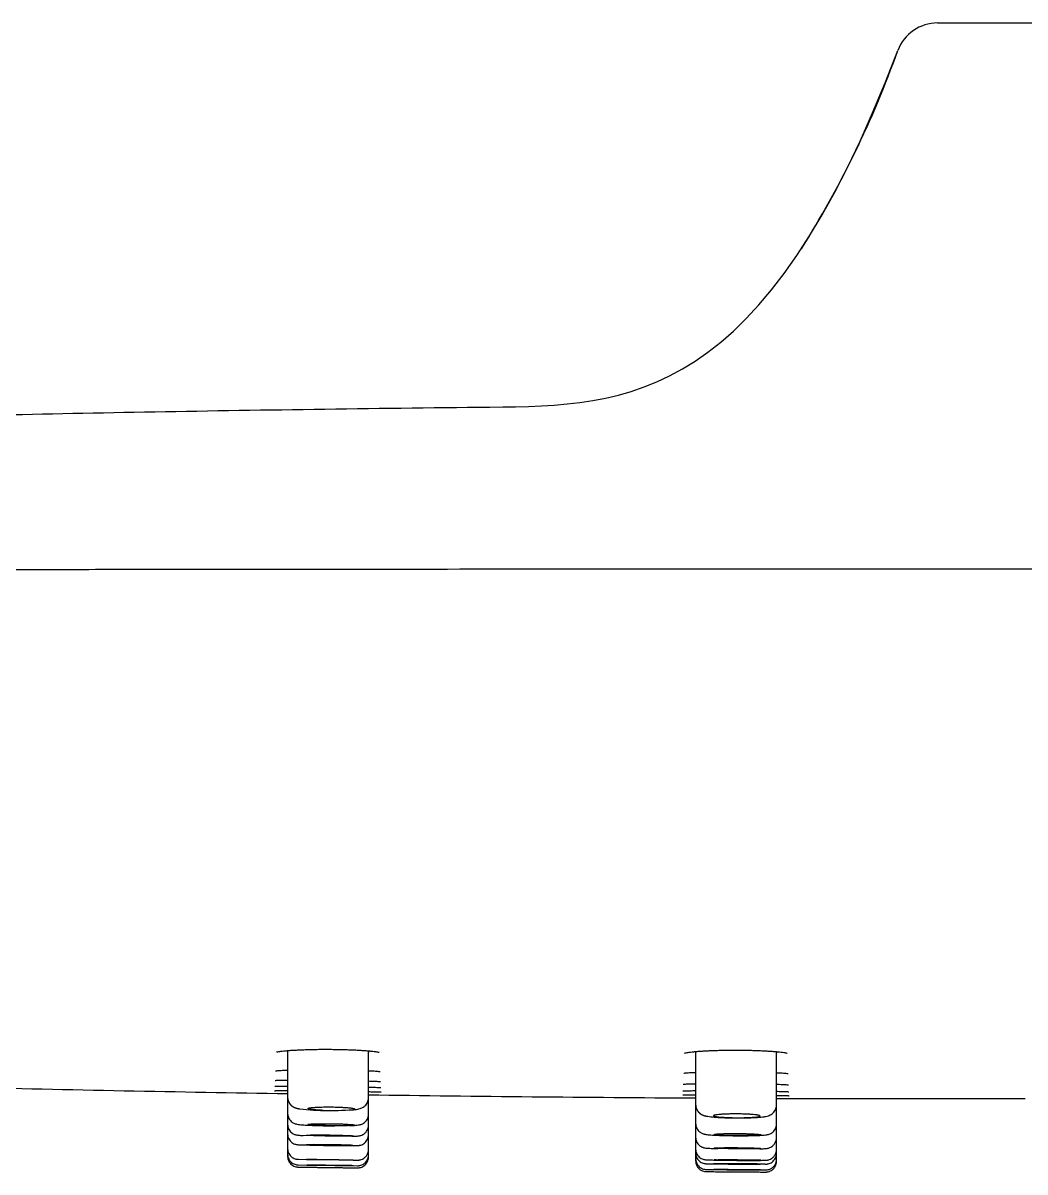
# Model space of a CAD drawing. Header units: millimetres. Extents: x 169 to 4368, y -1049 to 1924.
# Drawn here: x 516.01 to 520.72, y 1204.55 to 1209.95 of the extents above; entities that cross this region are included whole.
import ezdxf

# ---------------------------------------------------------------- set-up
doc = ezdxf.new("R2010")
doc.units = ezdxf.units.MM

msp = doc.modelspace()

# ---------------------------------------------------------------- linework, layer by layer
for p, q in [((520.309, 1209.9538), (522.2389, 1209.9538)), ((517.2558, 1205.1178), (517.2558, 1204.9045)), ((517.6355, 1204.9017), (517.6355, 1205.1167)), ((519.1726, 1205.113), (519.1726, 1204.8693)), ((519.5524, 1204.8677), (519.5524, 1205.1126)), ((517.2558, 1204.9045), (517.2558, 1204.8283)), ((517.6355, 1204.8248), (517.6355, 1204.9017)), ((519.1726, 1204.8693), (519.1726, 1204.781)), ((519.5524, 1204.779), (519.5524, 1204.8677)), ((517.2558, 1204.8283), (517.2558, 1204.777)), ((517.6355, 1204.7732), (517.6355, 1204.8248)), ((517.2558, 1204.777), (517.2558, 1204.7317)), ((517.6355, 1204.7279), (517.6355, 1204.7732)), ((519.1726, 1204.781), (519.1726, 1204.7163)), ((519.5524, 1204.7142), (519.5524, 1204.779)), ((517.2558, 1204.7317), (517.2558, 1204.663)), ((517.3281, 1204.7247), (517.3453, 1204.7261)), ((517.5582, 1204.7215), (517.5463, 1204.7218)), ((517.6355, 1204.6592), (517.6355, 1204.7279)), ((519.1726, 1204.7163), (519.1726, 1204.7163)), ((519.1726, 1204.7161), (519.1726, 1204.661)), ((519.5524, 1204.6589), (519.5524, 1204.7142)), ((517.2558, 1204.663), (517.2558, 1204.6364)), ((517.2558, 1204.6364), (517.2558, 1204.6265)), ((517.3156, 1204.6808), (517.3438, 1204.681)), ((517.5625, 1204.678), (517.5748, 1204.6772)), ((517.6355, 1204.6327), (517.6355, 1204.6592)), ((517.6355, 1204.6228), (517.6355, 1204.6327)), ((519.1726, 1204.661), (519.1726, 1204.6422)), ((519.1726, 1204.6422), (519.1726, 1204.6151)), ((519.2496, 1204.664), (519.2765, 1204.664)), ((519.4635, 1204.662), (519.4284, 1204.662)), ((519.4736, 1204.6623), (519.4635, 1204.662)), ((519.5524, 1204.6403), (519.5524, 1204.6589)), ((519.5524, 1204.613), (519.5524, 1204.6403)), ((517.3052, 1204.5864), (517.3467, 1204.5859)), ((517.3066, 1204.6128), (517.3447, 1204.6124)), ((517.5634, 1204.6094), (517.5836, 1204.6091)), ((517.5654, 1204.583), (517.5846, 1204.5827)), ((519.1726, 1204.6151), (519.1726, 1204.6051)), ((519.2265, 1204.5919), (519.257, 1204.5919)), ((519.4996, 1204.5901), (519.4756, 1204.5904)), ((519.5524, 1204.6031), (519.5524, 1204.613)), ((517.4318, 1204.5745), (517.432, 1204.5745)), ((517.432, 1204.5745), (517.4384, 1204.5745)), ((517.4384, 1204.5745), (517.4728, 1204.574)), ((517.4728, 1204.574), (517.4794, 1204.574)), ((517.4794, 1204.574), (517.486, 1204.5739))]:
    msp.add_line(p, q)
for centre, radius, start, end in [((520.309, 1209.7538), 0.2, 90, 159.3565), ((515.6505, 1211.4197), 4.7476, 327.8338, 340.3633), ((520.2227, 2196.9288), 988.7822, 269.8831409, 269.8831463), ((517.1564, 1205.1178), 0.0994, 359.9953, 3.5143), ((517.735, 1205.1167), 0.0994, 176.6257, 180.0033), ((517.6949, 1205.1304), 0.0176, 237.3831, 240.2534), ((519.0733, 1205.113), 0.0994, 359.9932, 3.7189), ((519.6517, 1205.1126), 0.0994, 176.422, 180.0063), ((519.6117, 1205.1263), 0.0175, 237.0072, 239.7749), ((520.2902, 1397.9883), 193.0904, 268.643393, 269.099567), ((520.2902, 1397.9883), 193.0904, 269.212262, 269.668391), ((517.4392, 1205.8779), 1.0356, 262.9739, 270.2514), ((517.4647, 1206.039), 1.1968, 268.0043, 274.6986), ((520.2902, 1397.9883), 193.0904, 269.781078, 270.127466), ((517.4379, 1205.4731), 0.8986, 268.7122, 269.6064)]:
    msp.add_arc(centre, radius, start, end)
for centre, major_axis, ratio in [((517.4546, 1204.7246), (-0.1093, 0.0015), 0.025085), ((519.3686, 1204.6648), (-0.1093, 0.0008), 0.025351), ((517.4541, 1204.6109), (-0.1093, 0.0015), 0.00652), ((517.4561, 1204.5844), (-0.1093, 0.0015), 0.001773), ((519.3691, 1204.6097), (-0.1093, 0.0008), 0.013646), ((519.3675, 1204.564), (-0.1093, 0.0008), 0.0017)]:
    msp.add_ellipse(centre, major_axis=major_axis, ratio=ratio)
for centre, major_axis, ratio, start_param, end_param in [((517.4532, 1204.6795), (0.1093, -0.0015), 0.013602, 2.356383, 5.497976), ((517.4532, 1204.6795), (-0.1093, 0.0015), 0.013849, 2.356383, 5.497976), ((519.3663, 1204.5912), (0.1093, -0.0007), 0.007367, 2.356242, 5.497834), ((519.3663, 1204.5912), (-0.1093, 0.0008), 0.006386, 2.356241, 5.497834)]:
    msp.add_ellipse(centre, major_axis=major_axis, ratio=ratio, start_param=start_param, end_param=end_param)
for points, knots in [([(518.206, 1208.1486), (518.206, 1208.1487), (518.2061, 1208.1487), (518.2061, 1208.1487), (518.8504, 1208.1553), (519.4947, 1208.1595), (520.1219, 1209.8243)], [0, 0, 0, 0, 0.000018, 0.000018, 0.000018, 1, 1, 1, 1]), ([(519.7655, 1209.0488), (519.7654, 1209.0486), (519.7659, 1209.0493), (519.7639, 1209.0459), (519.7635, 1209.0453)], [0, 0, 0, 0, 0.829504, 1, 1, 1, 1]), ([(510.1369, 1207.485), (510.2042, 1207.5234), (510.339, 1207.5934), (510.5558, 1207.6813), (510.7985, 1207.755), (511.0768, 1207.8171), (511.3983, 1207.8699), (511.7686, 1207.9153), (512.1914, 1207.9549), (512.5094, 1207.978), (512.8455, 1207.9999), (513.0225, 1208.0101), (513.394, 1208.0295), (513.7828, 1208.0476), (514.4155, 1208.0715), (515.0946, 1208.0925), (515.8169, 1208.1106), (516.5784, 1208.1261), (517.375, 1208.1389), (517.9262, 1208.1457), (518.206, 1208.1486)], [0, 0, 0, 0, 0.0625, 0.125, 0.1875, 0.25, 0.3125, 0.375, 0.4375, 0.5, 0.5, 0.5625, 0.5625, 0.625, 0.6875, 0.75, 0.8125, 0.875, 0.9375, 1, 1, 1, 1]), ([(522.2389, 1207.3868), (521.3922, 1207.3868), (520.3231, 1207.3866), (518.7433, 1207.3862), (517.7911, 1207.3857), (517.0214, 1207.3851), (516.4161, 1207.3844), (515.8952, 1207.3836), (515.4494, 1207.3828), (515.0528, 1207.3819), (514.7003, 1207.381), (514.3818, 1207.3799), (514.0939, 1207.3787), (513.8323, 1207.3774), (513.5937, 1207.3761), (513.3751, 1207.3746), (513.1737, 1207.3732), (512.9877, 1207.3716), (512.8153, 1207.37), (512.6551, 1207.3684), (512.5058, 1207.3668), (512.3664, 1207.3651), (512.2361, 1207.3635), (512.114, 1207.3618), (511.9997, 1207.3601), (511.8926, 1207.3585), (511.792, 1207.357), (511.6973, 1207.3555), (511.6082, 1207.3541), (511.5242, 1207.3529), (511.4448, 1207.3517), (511.3696, 1207.3507), (511.2982, 1207.3499), (511.2304, 1207.3492), (511.1658, 1207.3486), (511.1042, 1207.3482), (511.0454, 1207.348), (510.989, 1207.3479), (510.9349, 1207.348), (510.8831, 1207.3482), (510.8332, 1207.3486), (510.7852, 1207.3492), (510.7389, 1207.3499), (510.6943, 1207.3508), (510.6511, 1207.3518), (510.6093, 1207.3529), (510.569, 1207.3542), (510.5299, 1207.3556), (510.492, 1207.357), (510.4554, 1207.3586), (510.42, 1207.3601), (510.3857, 1207.3618), (510.3526, 1207.3634), (510.3207, 1207.3651), (510.2901, 1207.3667), (510.2608, 1207.3684), (510.2328, 1207.37), (510.206, 1207.3715), (510.1806, 1207.373), (510.1565, 1207.3745), (510.1337, 1207.3759), (510.1124, 1207.3773), (510.0923, 1207.3786), (510.0737, 1207.3797), (510.0566, 1207.3808), (510.041, 1207.3818), (510.0271, 1207.3826), (510.0149, 1207.3834), (510.0044, 1207.3842), (509.9957, 1207.3849), (509.9887, 1207.3855), (509.9836, 1207.3859), (509.9818, 1207.3862), (509.9815, 1207.3862), (509.9815, 1207.3862)], [0, 0, 0, 0, 0.113949, 0.17732, 0.22324, 0.259479, 0.288937, 0.314088, 0.335962, 0.355319, 0.372656, 0.388298, 0.402484, 0.415393, 0.427139, 0.43796, 0.447933, 0.457168, 0.465753, 0.473765, 0.481258, 0.488284, 0.494903, 0.501132, 0.507022, 0.512579, 0.517862, 0.522887, 0.527687, 0.532287, 0.536712, 0.54099, 0.545144, 0.549196, 0.553167, 0.557079, 0.560953, 0.564805, 0.56866, 0.57253, 0.576434, 0.5804, 0.584444, 0.588589, 0.592859, 0.597274, 0.601855, 0.60663, 0.611631, 0.616871, 0.622404, 0.628238, 0.63443, 0.64098, 0.647944, 0.655357, 0.663268, 0.671757, 0.680838, 0.690664, 0.701283, 0.712825, 0.725427, 0.739297, 0.754495, 0.77128, 0.789931, 0.810881, 0.834627, 0.862383, 0.895865, 0.936149, 0.983234, 1, 1, 1, 1]), ([(517.2033, 1205.1166), (517.2033, 1205.1166), (517.2039, 1205.1169), (517.2071, 1205.1178), (517.214, 1205.1192), (517.2241, 1205.1207), (517.2372, 1205.1222), (517.253, 1205.1237), (517.2712, 1205.1251), (517.2915, 1205.1263), (517.3136, 1205.1274), (517.3374, 1205.1283), (517.3624, 1205.1291), (517.3885, 1205.1296), (517.4151, 1205.1299), (517.4422, 1205.1299), (517.4693, 1205.1297), (517.496, 1205.1293), (517.5222, 1205.1287), (517.5474, 1205.1279), (517.5715, 1205.1269), (517.594, 1205.1257), (517.6146, 1205.1243), (517.6332, 1205.1228), (517.6495, 1205.1213), (517.6631, 1205.1196), (517.6738, 1205.118), (517.6815, 1205.1165), (517.6843, 1205.1157), (517.6853, 1205.1154)], [0, 0, 0, 0, 0.016299, 0.046349, 0.080968, 0.11791, 0.155884, 0.194324, 0.233108, 0.272013, 0.311005, 0.349978, 0.389094, 0.42813, 0.467209, 0.506304, 0.545361, 0.584431, 0.623531, 0.662612, 0.701584, 0.740648, 0.779586, 0.818391, 0.856995, 0.895141, 0.932478, 0.967965, 1, 1, 1, 1]), ([(519.1205, 1205.112), (519.1205, 1205.112), (519.1212, 1205.1123), (519.1247, 1205.1132), (519.1317, 1205.1147), (519.142, 1205.1162), (519.1553, 1205.1179), (519.1712, 1205.1194), (519.1895, 1205.1209), (519.2099, 1205.1222), (519.2322, 1205.1233), (519.256, 1205.1243), (519.2811, 1205.1251), (519.3072, 1205.1256), (519.3339, 1205.1259), (519.361, 1205.126), (519.388, 1205.1259), (519.4148, 1205.1255), (519.4409, 1205.1249), (519.466, 1205.1241), (519.4899, 1205.1231), (519.5123, 1205.1218), (519.5329, 1205.1205), (519.5513, 1205.119), (519.5674, 1205.1174), (519.5809, 1205.1157), (519.5913, 1205.1141), (519.5986, 1205.1126), (519.6012, 1205.1118), (519.6021, 1205.1116)], [0, 0, 0, 0, 0.017909, 0.048303, 0.083056, 0.120033, 0.158048, 0.196497, 0.235307, 0.274241, 0.313236, 0.352233, 0.391372, 0.430418, 0.46951, 0.508628, 0.547702, 0.586789, 0.625905, 0.664989, 0.703975, 0.743048, 0.781993, 0.820793, 0.859398, 0.897479, 0.934715, 0.96995, 1, 1, 1, 1]), ([(517.1988, 1205.0286), (517.1988, 1205.0286), (517.2, 1205.0289), (517.2047, 1205.0294), (517.213, 1205.0301), (517.2246, 1205.0308), (517.2389, 1205.0314), (517.25, 1205.0317), (517.2558, 1205.0319)], [0, 0, 0, 0, 0.1130451, 0.2736844, 0.4513582, 0.635384, 0.822003, 1, 1, 1, 1]), ([(517.6355, 1205.0293), (517.6394, 1205.0291), (517.6489, 1205.0287), (517.6622, 1205.0279), (517.6743, 1205.0271), (517.6834, 1205.0262), (517.687, 1205.0258), (517.6885, 1205.0255)], [0, 0, 0, 0, 0.14531, 0.3682386, 0.5880258, 0.8026214, 1, 1, 1, 1]), ([(517.6885, 1205.0255), (517.6886, 1205.0255), (517.6887, 1205.0255), (517.6889, 1205.0255), (517.6892, 1205.0254), (517.6894, 1205.0254), (517.6896, 1205.0254), (517.6897, 1205.0253), (517.6899, 1205.0253), (517.69, 1205.0253), (517.6901, 1205.0252), (517.6902, 1205.0252), (517.6903, 1205.0252), (517.6903, 1205.0252), (517.6903, 1205.0252), (517.6903, 1205.0252), (517.6903, 1205.0252)], [0, 0, 0, 0, 0.0551, 0.140291, 0.224139, 0.306411, 0.387031, 0.465922, 0.543014, 0.618238, 0.691534, 0.762847, 0.832133, 0.899355, 0.964491, 1, 1, 1, 1]), ([(519.1164, 1205.0176), (519.1164, 1205.0177), (519.1178, 1205.0179), (519.1228, 1205.0186), (519.1313, 1205.0193), (519.1431, 1205.0201), (519.157, 1205.0208), (519.1675, 1205.0213), (519.1726, 1205.0215)], [0, 0, 0, 0, 0.125277, 0.288461, 0.467555, 0.652937, 0.840999, 1, 1, 1, 1]), ([(519.5524, 1205.02), (519.5566, 1205.0198), (519.5664, 1205.0193), (519.5798, 1205.0185), (519.5917, 1205.0177), (519.6004, 1205.0168), (519.6039, 1205.0163), (519.6053, 1205.0161)], [0, 0, 0, 0, 0.157831, 0.379675, 0.598144, 0.810588, 1, 1, 1, 1]), ([(519.6053, 1205.0161), (519.6053, 1205.0161), (519.6055, 1205.0161), (519.6057, 1205.016), (519.6059, 1205.016), (519.6061, 1205.016), (519.6063, 1205.0159), (519.6064, 1205.0159), (519.6066, 1205.0159), (519.6067, 1205.0158), (519.6068, 1205.0158), (519.6069, 1205.0158), (519.6069, 1205.0158), (519.6069, 1205.0158), (519.6069, 1205.0158), (519.6069, 1205.0158), (519.6069, 1205.0158)], [0, 0, 0, 0, 0.057723, 0.145683, 0.232214, 0.317078, 0.400202, 0.481516, 0.560954, 0.638456, 0.713968, 0.787444, 0.858848, 0.928152, 0.995343, 1, 1, 1, 1]), ([(517.1958, 1204.9561), (517.1958, 1204.9561), (517.1961, 1204.9561), (517.1983, 1204.9563), (517.2044, 1204.9565), (517.2137, 1204.9567), (517.226, 1204.9568), (517.2402, 1204.9569), (517.2507, 1204.9569), (517.2558, 1204.9569)], [0, 0, 0, 0, 0.030321, 0.168521, 0.333093, 0.504981, 0.679279, 0.854506, 1, 1, 1, 1]), ([(517.1967, 1204.9836), (517.1967, 1204.9836), (517.1972, 1204.9837), (517.1999, 1204.9839), (517.2064, 1204.9843), (517.2162, 1204.9846), (517.2288, 1204.9849), (517.2424, 1204.9851), (517.2519, 1204.9852), (517.2558, 1204.9852)], [0, 0, 0, 0, 0.049293, 0.192302, 0.358428, 0.531881, 0.708008, 0.885053, 1, 1, 1, 1]), ([(517.6355, 1204.981), (517.6397, 1204.9809), (517.6492, 1204.9806), (517.6626, 1204.98), (517.6748, 1204.9795), (517.6841, 1204.9789), (517.688, 1204.9786), (517.6897, 1204.9785)], [0, 0, 0, 0, 0.151335, 0.36962, 0.585794, 0.799089, 1, 1, 1, 1]), ([(517.6897, 1204.9785), (517.6898, 1204.9784), (517.6899, 1204.9784), (517.6902, 1204.9784), (517.6905, 1204.9784), (517.6908, 1204.9783), (517.691, 1204.9783), (517.6912, 1204.9783), (517.6915, 1204.9783), (517.6916, 1204.9782), (517.6918, 1204.9782), (517.6919, 1204.9782), (517.692, 1204.9782), (517.6921, 1204.9782), (517.6922, 1204.9782), (517.6922, 1204.9782), (517.6923, 1204.9782), (517.6923, 1204.9782), (517.6923, 1204.9782)], [0, 0, 0, 0, 0.044536, 0.118406, 0.191354, 0.263188, 0.33382, 0.40316, 0.471114, 0.537586, 0.602479, 0.665697, 0.727148, 0.786749, 0.844423, 0.900108, 0.953755, 1, 1, 1, 1]), ([(519.1143, 1204.9659), (519.1143, 1204.9659), (519.1148, 1204.9659), (519.1177, 1204.9662), (519.1243, 1204.9667), (519.1342, 1204.9671), (519.147, 1204.9675), (519.1602, 1204.9678), (519.1692, 1204.968), (519.1726, 1204.9681)], [0, 0, 0, 0, 0.0548906, 0.1992055, 0.3664679, 0.5413367, 0.7191327, 0.8978992, 1, 1, 1, 1]), ([(519.5524, 1204.9657), (519.5567, 1204.9656), (519.5664, 1204.9652), (519.5798, 1204.9647), (519.5918, 1204.9641), (519.6011, 1204.9636), (519.6049, 1204.9632), (519.6065, 1204.9631)], [0, 0, 0, 0, 0.157331, 0.374464, 0.589297, 0.800737, 1, 1, 1, 1]), ([(519.6065, 1204.9631), (519.6066, 1204.9631), (519.6068, 1204.963), (519.607, 1204.963), (519.6073, 1204.963), (519.6075, 1204.963), (519.6078, 1204.9629), (519.608, 1204.9629), (519.6082, 1204.9629), (519.6083, 1204.9629), (519.6085, 1204.9628), (519.6086, 1204.9628), (519.6087, 1204.9628), (519.6088, 1204.9628), (519.6088, 1204.9628), (519.6089, 1204.9628), (519.6089, 1204.9628), (519.6089, 1204.9628), (519.6089, 1204.9628)], [0, 0, 0, 0, 0.046954, 0.123499, 0.199015, 0.273293, 0.346249, 0.417792, 0.487833, 0.556279, 0.623043, 0.688037, 0.751183, 0.812409, 0.871654, 0.928871, 0.984026, 1, 1, 1, 1]), ([(517.1948, 1204.9353), (517.1948, 1204.9353), (517.195, 1204.9353), (517.197, 1204.9354), (517.2027, 1204.9356), (517.2117, 1204.9356), (517.2238, 1204.9357), (517.2385, 1204.9357), (517.2498, 1204.9357), (517.2558, 1204.9357)], [0, 0, 0, 0, 0.01874, 0.153984, 0.317678, 0.487841, 0.659938, 0.832804, 1, 1, 1, 1]), ([(517.2558, 1204.9045), (517.2558, 1204.9045), (517.2558, 1204.9041), (517.2558, 1204.9035), (517.2558, 1204.9025), (517.2559, 1204.9016), (517.2559, 1204.9006), (517.256, 1204.8997), (517.2561, 1204.8987), (517.2562, 1204.8978), (517.2564, 1204.8968), (517.2565, 1204.8959), (517.2567, 1204.8949), (517.2569, 1204.894), (517.2571, 1204.8931), (517.2573, 1204.8922), (517.2575, 1204.8912), (517.2578, 1204.8903), (517.2581, 1204.8894), (517.2584, 1204.8885), (517.2587, 1204.8876), (517.259, 1204.8868), (517.2593, 1204.8859), (517.2597, 1204.885), (517.26, 1204.8841), (517.2604, 1204.8833), (517.2608, 1204.8824), (517.2612, 1204.8816), (517.2616, 1204.8808), (517.2621, 1204.88), (517.2625, 1204.8792), (517.263, 1204.8784), (517.2635, 1204.8776), (517.264, 1204.8768), (517.2645, 1204.876), (517.265, 1204.8753), (517.2655, 1204.8745), (517.266, 1204.8738), (517.2666, 1204.8731), (517.2671, 1204.8724), (517.2677, 1204.8717), (517.2683, 1204.871), (517.2689, 1204.8704), (517.2695, 1204.8697), (517.2701, 1204.8691), (517.2707, 1204.8684), (517.2713, 1204.8679), (517.2719, 1204.8673), (517.2725, 1204.8667), (517.2731, 1204.8661), (517.2737, 1204.8656), (517.2743, 1204.8651), (517.275, 1204.8646), (517.2756, 1204.8641), (517.2762, 1204.8636), (517.2768, 1204.8631), (517.2774, 1204.8627), (517.2781, 1204.8622), (517.2787, 1204.8618), (517.2793, 1204.8614), (517.2799, 1204.861), (517.2805, 1204.8606), (517.2811, 1204.8602), (517.2818, 1204.8599), (517.2824, 1204.8595), (517.283, 1204.8592), (517.2836, 1204.8588), (517.2842, 1204.8585), (517.2848, 1204.8582), (517.2855, 1204.8579), (517.2861, 1204.8576), (517.2867, 1204.8573), (517.2872, 1204.8571), (517.2878, 1204.8568), (517.2884, 1204.8566), (517.289, 1204.8563), (517.2896, 1204.856), (517.2902, 1204.8558), (517.2909, 1204.8555), (517.2915, 1204.8553), (517.2921, 1204.8551), (517.2928, 1204.8548), (517.2935, 1204.8546), (517.2942, 1204.8544), (517.2949, 1204.8541), (517.2956, 1204.8539), (517.2963, 1204.8537), (517.2971, 1204.8535), (517.2979, 1204.8532), (517.2988, 1204.853), (517.2998, 1204.8527), (517.3008, 1204.8525), (517.3019, 1204.8522), (517.3032, 1204.8519), (517.3045, 1204.8516), (517.306, 1204.8513), (517.3074, 1204.8511), (517.3088, 1204.8508), (517.3101, 1204.8506), (517.3113, 1204.8503), (517.3121, 1204.8502), (517.3126, 1204.8501)], [0, 0, 0, 0, 0.000393, 0.009089, 0.017779, 0.026463, 0.035142, 0.043816, 0.052484, 0.061147, 0.069804, 0.078457, 0.087104, 0.095746, 0.104383, 0.113015, 0.121643, 0.130264, 0.138881, 0.147493, 0.156099, 0.1647, 0.173294, 0.181883, 0.190466, 0.199042, 0.207612, 0.216173, 0.224727, 0.233272, 0.241808, 0.250335, 0.25885, 0.267353, 0.275844, 0.28432, 0.292782, 0.301226, 0.309652, 0.318059, 0.326444, 0.334805, 0.343142, 0.351488, 0.360263, 0.368441, 0.376597, 0.384722, 0.392815, 0.400878, 0.40891, 0.416911, 0.424884, 0.43283, 0.440751, 0.448651, 0.456532, 0.464401, 0.472261, 0.480118, 0.487979, 0.495848, 0.503734, 0.511645, 0.51959, 0.52758, 0.535625, 0.543738, 0.55193, 0.560216, 0.56861, 0.57713, 0.584173, 0.591415, 0.600112, 0.608933, 0.617921, 0.627097, 0.636484, 0.646109, 0.655999, 0.666189, 0.676714, 0.687618, 0.698949, 0.710768, 0.723143, 0.736153, 0.749144, 0.764562, 0.781024, 0.798841, 0.818306, 0.839755, 0.863434, 0.889056, 0.91514, 0.937303, 0.95837, 0.980657, 1, 1, 1, 1]), ([(517.5462, 1204.8445), (517.5511, 1204.8448), (517.5594, 1204.8454), (517.5732, 1204.8467), (517.5847, 1204.8484), (517.5947, 1204.8507), (517.6034, 1204.8538), (517.6114, 1204.8579), (517.6191, 1204.8637), (517.6261, 1204.8715), (517.6315, 1204.8807), (517.6348, 1204.8913), (517.6355, 1204.8978), (517.6355, 1204.9017)], [0, 0, 0, 0, 0.111211, 0.23734, 0.393085, 0.519857, 0.598368, 0.663472, 0.72879, 0.796954, 0.865967, 0.933661, 1, 1, 1, 1]), ([(517.6355, 1204.9522), (517.6394, 1204.9521), (517.6488, 1204.9518), (517.6623, 1204.9514), (517.6747, 1204.951), (517.6844, 1204.9505), (517.6885, 1204.9503), (517.6903, 1204.9502)], [0, 0, 0, 0, 0.141088, 0.360941, 0.579086, 0.795417, 1, 1, 1, 1]), ([(517.6355, 1204.9309), (517.6394, 1204.9309), (517.6488, 1204.9306), (517.6623, 1204.9303), (517.6749, 1204.9299), (517.6847, 1204.9296), (517.6888, 1204.9294), (517.6906, 1204.9293)], [0, 0, 0, 0, 0.138863, 0.36005, 0.579839, 0.798427, 1, 1, 1, 1]), ([(517.6903, 1204.9502), (517.6903, 1204.9502), (517.6905, 1204.9502), (517.6908, 1204.9501), (517.6912, 1204.9501), (517.6915, 1204.9501), (517.6917, 1204.9501), (517.692, 1204.9501), (517.6922, 1204.95), (517.6925, 1204.95), (517.6927, 1204.95), (517.6928, 1204.95), (517.693, 1204.95), (517.6931, 1204.9499), (517.6932, 1204.9499), (517.6933, 1204.9499), (517.6933, 1204.9499), (517.6934, 1204.9499), (517.6934, 1204.9499), (517.6934, 1204.9499), (517.6934, 1204.9499)], [0, 0, 0, 0, 0.039296, 0.107151, 0.174338, 0.240705, 0.306174, 0.370659, 0.434066, 0.496291, 0.557226, 0.616757, 0.674765, 0.731132, 0.785745, 0.838497, 0.889294, 0.938055, 0.984722, 1, 1, 1, 1]), ([(517.6906, 1204.9293), (517.6907, 1204.9293), (517.6909, 1204.9293), (517.6912, 1204.9293), (517.6916, 1204.9293), (517.6919, 1204.9293), (517.6922, 1204.9292), (517.6925, 1204.9292), (517.6928, 1204.9292), (517.693, 1204.9292), (517.6932, 1204.9292), (517.6934, 1204.9292), (517.6936, 1204.9292), (517.6937, 1204.9291), (517.6939, 1204.9291), (517.694, 1204.9291), (517.694, 1204.9291), (517.6941, 1204.9291), (517.6941, 1204.9291), (517.6942, 1204.9291), (517.6942, 1204.9291), (517.6942, 1204.9291)], [0, 0, 0, 0, 0.036025, 0.09987, 0.163214, 0.225942, 0.287988, 0.349276, 0.409722, 0.469228, 0.527686, 0.584978, 0.640974, 0.69554, 0.748532, 0.799811, 0.849241, 0.896697, 0.942073, 0.980905, 1, 1, 1, 1]), ([(519.1119, 1204.9156), (519.1119, 1204.9156), (519.1122, 1204.9156), (519.1143, 1204.9157), (519.1201, 1204.9159), (519.1292, 1204.916), (519.1414, 1204.9161), (519.1559, 1204.9162), (519.167, 1204.9162), (519.1726, 1204.9162)], [0, 0, 0, 0, 0.02314, 0.160366, 0.324474, 0.494843, 0.667062, 0.84001, 1, 1, 1, 1]), ([(519.1128, 1204.9345), (519.1128, 1204.9345), (519.1131, 1204.9345), (519.1155, 1204.9347), (519.1217, 1204.9349), (519.1311, 1204.9351), (519.1435, 1204.9353), (519.1575, 1204.9355), (519.1679, 1204.9356), (519.1726, 1204.9356)], [0, 0, 0, 0, 0.034557, 0.17469, 0.339975, 0.512255, 0.686838, 0.862275, 1, 1, 1, 1]), ([(519.5524, 1204.9325), (519.5565, 1204.9324), (519.5662, 1204.9322), (519.5798, 1204.9318), (519.5921, 1204.9314), (519.6016, 1204.931), (519.6056, 1204.9308), (519.6073, 1204.9306)], [0, 0, 0, 0, 0.150516, 0.36958, 0.586934, 0.802306, 1, 1, 1, 1]), ([(519.5524, 1204.9132), (519.5562, 1204.9131), (519.5658, 1204.913), (519.5793, 1204.9127), (519.5919, 1204.9124), (519.6018, 1204.9122), (519.606, 1204.912), (519.6078, 1204.912)], [0, 0, 0, 0, 0.139697, 0.359668, 0.578385, 0.796146, 1, 1, 1, 1]), ([(519.6073, 1204.9306), (519.6074, 1204.9306), (519.6076, 1204.9306), (519.6079, 1204.9306), (519.6082, 1204.9306), (519.6085, 1204.9306), (519.6088, 1204.9305), (519.609, 1204.9305), (519.6093, 1204.9305), (519.6095, 1204.9305), (519.6097, 1204.9305), (519.6098, 1204.9304), (519.61, 1204.9304), (519.6101, 1204.9304), (519.6102, 1204.9304), (519.6103, 1204.9304), (519.6103, 1204.9304), (519.6103, 1204.9304), (519.6104, 1204.9304), (519.6104, 1204.9304), (519.6104, 1204.9304)], [0, 0, 0, 0, 0.039902, 0.1085, 0.1764, 0.243445, 0.309555, 0.374642, 0.438611, 0.501359, 0.562776, 0.62275, 0.681164, 0.737905, 0.792863, 0.845935, 0.897033, 0.946085, 0.993037, 1, 1, 1, 1]), ([(519.6078, 1204.912), (519.6079, 1204.912), (519.6081, 1204.912), (519.6084, 1204.9119), (519.6088, 1204.9119), (519.6091, 1204.9119), (519.6095, 1204.9119), (519.6098, 1204.9119), (519.61, 1204.9119), (519.6103, 1204.9119), (519.6105, 1204.9118), (519.6107, 1204.9118), (519.6109, 1204.9118), (519.6111, 1204.9118), (519.6112, 1204.9118), (519.6113, 1204.9118), (519.6114, 1204.9118), (519.6115, 1204.9118), (519.6115, 1204.9118), (519.6115, 1204.9118), (519.6116, 1204.9118), (519.6116, 1204.9118)], [0, 0, 0, 0, 0.034752, 0.096947, 0.158706, 0.219928, 0.280555, 0.340517, 0.399736, 0.458119, 0.515563, 0.571952, 0.627155, 0.681032, 0.733435, 0.784207, 0.833197, 0.880258, 0.92526, 0.963711, 1, 1, 1, 1]), ([(517.423, 1204.8429), (517.4128, 1204.8433), (517.4034, 1204.8437), (517.3926, 1204.8445), (517.3905, 1204.8446), (517.3865, 1204.8449), (517.3845, 1204.8451), (517.3789, 1204.8456), (517.3755, 1204.8459), (517.3692, 1204.8467), (517.3663, 1204.847), (517.3614, 1204.8478), (517.3593, 1204.8482), (517.3567, 1204.8488), (517.3559, 1204.849), (517.3545, 1204.8494), (517.354, 1204.8496), (517.3525, 1204.8503), (517.3514, 1204.8511), (517.3518, 1204.8519), (517.3527, 1204.8525), (517.3531, 1204.8527), (517.3541, 1204.8531), (517.3547, 1204.8533), (517.3568, 1204.8539), (517.3586, 1204.8543), (517.3629, 1204.855), (517.3655, 1204.8554), (517.3712, 1204.856), (517.3743, 1204.8564), (517.3796, 1204.8568), (517.3814, 1204.8569), (517.3852, 1204.8572), (517.3872, 1204.8573), (517.3974, 1204.8579), (517.4064, 1204.8583), (517.4263, 1204.8588), (517.4367, 1204.8589), (517.4501, 1204.8589), (517.4529, 1204.8589), (517.4583, 1204.8589), (517.461, 1204.8589), (517.4691, 1204.8588), (517.4744, 1204.8587), (517.485, 1204.8584), (517.4904, 1204.8583), (517.5006, 1204.8579), (517.5056, 1204.8577), (517.5128, 1204.8573), (517.5151, 1204.8572), (517.5198, 1204.8569), (517.522, 1204.8568), (517.5287, 1204.8564), (517.537, 1204.8557), (517.5442, 1204.855), (517.5508, 1204.8543), (517.5538, 1204.8539), (517.559, 1204.8531), (517.5613, 1204.8527), (517.5642, 1204.8521), (517.5651, 1204.8519), (517.5666, 1204.8514), (517.5673, 1204.8512), (517.569, 1204.8506), (517.5698, 1204.8502), (517.5703, 1204.8495), (517.5704, 1204.8493), (517.5703, 1204.8489), (517.5702, 1204.8487), (517.5691, 1204.8477), (517.5667, 1204.8469), (517.5627, 1204.8462)], [0, 0, 0, 0, 0.0625, 0.0625, 0.078125, 0.078125, 0.09375, 0.09375, 0.125, 0.125, 0.15625, 0.15625, 0.1875, 0.1875, 0.203125, 0.203125, 0.21875, 0.21875, 0.25, 0.28125, 0.28125, 0.296875, 0.296875, 0.3125, 0.3125, 0.34375, 0.34375, 0.375, 0.375, 0.40625, 0.40625, 0.421875, 0.421875, 0.4375, 0.4375, 0.5, 0.5, 0.5625, 0.5625, 0.578125, 0.578125, 0.59375, 0.59375, 0.625, 0.625, 0.65625, 0.65625, 0.6875, 0.6875, 0.703125, 0.703125, 0.71875, 0.71875, 0.75, 0.78125, 0.78125, 0.8125, 0.8125, 0.84375, 0.84375, 0.859375, 0.859375, 0.875, 0.875, 0.90625, 0.90625, 0.921875, 0.921875, 0.9375, 0.9375, 1, 1, 1, 1]), ([(519.1726, 1204.8693), (519.1726, 1204.8689), (519.1726, 1204.8683), (519.1727, 1204.8674), (519.1727, 1204.8664), (519.1728, 1204.8655), (519.1729, 1204.8645), (519.173, 1204.8636), (519.1731, 1204.8626), (519.1732, 1204.8617), (519.1733, 1204.8607), (519.1735, 1204.8598), (519.1737, 1204.8589), (519.1739, 1204.8579), (519.1741, 1204.857), (519.1744, 1204.8561), (519.1746, 1204.8552), (519.1749, 1204.8543), (519.1752, 1204.8534), (519.1755, 1204.8525), (519.1758, 1204.8516), (519.1761, 1204.8507), (519.1765, 1204.8499), (519.1768, 1204.849), (519.1772, 1204.8481), (519.1776, 1204.8473), (519.178, 1204.8464), (519.1784, 1204.8456), (519.1789, 1204.8448), (519.1793, 1204.844), (519.1798, 1204.8432), (519.1803, 1204.8424), (519.1808, 1204.8416), (519.1813, 1204.8409), (519.1818, 1204.8401), (519.1823, 1204.8394), (519.1828, 1204.8386), (519.1834, 1204.8379), (519.1839, 1204.8372), (519.1845, 1204.8365), (519.1851, 1204.8359), (519.1857, 1204.8352), (519.1862, 1204.8345), (519.1868, 1204.8339), (519.1874, 1204.8333), (519.188, 1204.8327), (519.1886, 1204.8321), (519.1893, 1204.8315), (519.1899, 1204.831), (519.1905, 1204.8304), (519.1911, 1204.8299), (519.1917, 1204.8294), (519.1923, 1204.8289), (519.193, 1204.8284), (519.1936, 1204.8279), (519.1942, 1204.8275), (519.1948, 1204.827), (519.1955, 1204.8266), (519.1961, 1204.8262), (519.1967, 1204.8258), (519.1973, 1204.8254), (519.1979, 1204.825), (519.1986, 1204.8246), (519.1992, 1204.8243), (519.1998, 1204.8239), (519.2004, 1204.8236), (519.2011, 1204.8232), (519.2017, 1204.8229), (519.2023, 1204.8226), (519.2029, 1204.8223), (519.2035, 1204.822), (519.204, 1204.8218), (519.2046, 1204.8215), (519.2052, 1204.8212), (519.2059, 1204.821), (519.2065, 1204.8207), (519.2071, 1204.8204), (519.2078, 1204.8202), (519.2084, 1204.8199), (519.2091, 1204.8197), (519.2098, 1204.8195), (519.2105, 1204.8192), (519.2112, 1204.819), (519.2119, 1204.8188), (519.2126, 1204.8185), (519.2134, 1204.8183), (519.2141, 1204.8181), (519.215, 1204.8178), (519.2158, 1204.8176), (519.2168, 1204.8173), (519.2179, 1204.8171), (519.219, 1204.8168), (519.2203, 1204.8165), (519.2217, 1204.8162), (519.2231, 1204.8159), (519.2246, 1204.8156), (519.226, 1204.8154), (519.2273, 1204.8151), (519.2285, 1204.8149), (519.2291, 1204.8148), (519.2293, 1204.8148)], [0, 0, 0, 0, 0.008213, 0.016945, 0.025671, 0.034392, 0.043107, 0.051817, 0.060522, 0.069221, 0.077916, 0.086605, 0.095289, 0.103969, 0.112643, 0.121313, 0.129977, 0.138637, 0.147291, 0.15594, 0.164584, 0.173223, 0.181855, 0.190482, 0.199102, 0.207716, 0.216323, 0.224922, 0.233513, 0.242095, 0.250667, 0.259229, 0.26778, 0.276319, 0.284844, 0.293354, 0.301849, 0.310326, 0.318784, 0.327222, 0.335638, 0.34403, 0.352548, 0.360916, 0.369161, 0.377381, 0.385574, 0.393739, 0.401877, 0.409988, 0.418073, 0.426134, 0.434173, 0.442192, 0.450195, 0.458186, 0.466169, 0.474149, 0.482133, 0.490124, 0.498131, 0.50616, 0.514222, 0.522325, 0.530479, 0.538696, 0.546988, 0.555367, 0.563848, 0.572447, 0.579672, 0.586721, 0.595477, 0.604341, 0.61336, 0.622553, 0.631941, 0.641549, 0.651402, 0.661531, 0.67197, 0.682756, 0.693933, 0.705554, 0.717678, 0.728997, 0.742329, 0.755099, 0.770796, 0.787518, 0.805593, 0.825293, 0.846917, 0.870633, 0.896085, 0.921885, 0.944011, 0.967411, 0.989643, 1, 1, 1, 1]), ([(519.2293, 1204.8148), (519.2343, 1204.814), (519.2428, 1204.8128), (519.2591, 1204.8112), (519.276, 1204.81), (519.2947, 1204.809), (519.3143, 1204.8082), (519.3348, 1204.8076), (519.3558, 1204.8073), (519.3769, 1204.8072), (519.3977, 1204.8074), (519.4179, 1204.8078), (519.4372, 1204.8085), (519.4551, 1204.8094), (519.4717, 1204.8105), (519.4875, 1204.8121), (519.5011, 1204.8141), (519.5121, 1204.8167), (519.5224, 1204.8206), (519.5317, 1204.8261), (519.5402, 1204.834), (519.5471, 1204.8439), (519.5514, 1204.8558), (519.5524, 1204.8633), (519.5524, 1204.8677)], [0, 0, 0, 0, 0.05648, 0.109289, 0.159707, 0.2092, 0.258159, 0.306807, 0.355384, 0.403825, 0.452412, 0.501063, 0.550168, 0.599812, 0.650713, 0.703704, 0.768256, 0.822942, 0.855969, 0.883928, 0.912789, 0.942471, 0.971733, 1, 1, 1, 1]), ([(517.2558, 1204.8283), (517.2558, 1204.8238), (517.2568, 1204.8163), (517.2613, 1204.8043), (517.2682, 1204.7947), (517.2766, 1204.7871), (517.2851, 1204.7823), (517.293, 1204.7794), (517.3016, 1204.7774), (517.3105, 1204.7762), (517.3237, 1204.7749), (517.3381, 1204.7739), (517.3543, 1204.7731), (517.3721, 1204.7723), (517.3914, 1204.7717), (517.4117, 1204.7711), (517.4327, 1204.7707), (517.4539, 1204.7704), (517.4689, 1204.7703), (517.4768, 1204.7703), (517.4778, 1204.7703)], [0, 0, 0, 0, 0.040335, 0.080466, 0.12001, 0.157851, 0.191601, 0.223364, 0.264637, 0.356491, 0.435252, 0.507855, 0.578215, 0.647521, 0.71638, 0.784986, 0.853353, 0.921824, 0.990191, 1, 1, 1, 1]), ([(517.5432, 1204.771), (517.5451, 1204.771), (517.5523, 1204.7712), (517.564, 1204.7717), (517.5776, 1204.7726), (517.5871, 1204.7736), (517.5958, 1204.7752), (517.6043, 1204.7779), (517.6135, 1204.7827), (517.6225, 1204.7903), (517.6298, 1204.8003), (517.6345, 1204.8125), (517.6355, 1204.8202), (517.6355, 1204.8248)], [0, 0, 0, 0, 0.045359, 0.175907, 0.315927, 0.488222, 0.574493, 0.637605, 0.702364, 0.775641, 0.850121, 0.925435, 1, 1, 1, 1]), ([(519.475, 1204.8164), (519.475, 1204.8159), (519.4743, 1204.8153), (519.4722, 1204.8144), (519.4714, 1204.8142), (519.4693, 1204.8136), (519.4681, 1204.8134), (519.464, 1204.8126), (519.4606, 1204.8121), (519.4547, 1204.8114), (519.4526, 1204.8112), (519.448, 1204.8108), (519.4456, 1204.8106), (519.438, 1204.81), (519.4325, 1204.8097), (519.4236, 1204.8093), (519.4205, 1204.8092), (519.4142, 1204.8089), (519.4077, 1204.8087), (519.401, 1204.8086), (519.3941, 1204.8084), (519.3906, 1204.8084), (519.38, 1204.8083), (519.3729, 1204.8083), (519.3622, 1204.8083), (519.3586, 1204.8084), (519.3514, 1204.8085), (519.3479, 1204.8085), (519.3373, 1204.8088), (519.3305, 1204.809), (519.3206, 1204.8093), (519.3173, 1204.8095), (519.3109, 1204.8098), (519.3079, 1204.81), (519.299, 1204.8105), (519.2935, 1204.8109), (519.2833, 1204.8117), (519.2787, 1204.8122), (519.2728, 1204.8129), (519.271, 1204.8132), (519.2676, 1204.8137), (519.266, 1204.814), (519.2619, 1204.8148), (519.2598, 1204.8154), (519.257, 1204.8165), (519.2563, 1204.8171), (519.2563, 1204.8182), (519.257, 1204.8188), (519.2591, 1204.8196), (519.26, 1204.8199), (519.262, 1204.8205), (519.2644, 1204.821), (519.2674, 1204.8215), (519.2708, 1204.822), (519.2726, 1204.8223), (519.2786, 1204.823), (519.2831, 1204.8234), (519.2907, 1204.824), (519.2933, 1204.8242), (519.2989, 1204.8245), (519.3018, 1204.8247), (519.3107, 1204.8251), (519.317, 1204.8254), (519.3269, 1204.8257), (519.3303, 1204.8258), (519.3372, 1204.8259), (519.3407, 1204.826), (519.3512, 1204.8261), (519.3583, 1204.8261), (519.3691, 1204.826), (519.3727, 1204.826), (519.3798, 1204.8259), (519.3869, 1204.8258), (519.3938, 1204.8256), (519.4007, 1204.8254), (519.4041, 1204.8253), (519.4141, 1204.8249), (519.4204, 1204.8246), (519.4323, 1204.8238), (519.4379, 1204.8234), (519.448, 1204.8225), (519.4525, 1204.8221), (519.4585, 1204.8213), (519.4604, 1204.821), (519.4637, 1204.8205), (519.4668, 1204.8199), (519.4692, 1204.8194), (519.4713, 1204.8188), (519.4722, 1204.8185), (519.4743, 1204.8176), (519.475, 1204.817), (519.475, 1204.8164)], [0, 0, 0, 0, 0.03125, 0.03125, 0.046875, 0.046875, 0.0625, 0.0625, 0.09375, 0.09375, 0.109375, 0.109375, 0.125, 0.125, 0.15625, 0.15625, 0.171875, 0.171875, 0.1875, 0.203125, 0.203125, 0.21875, 0.21875, 0.25, 0.25, 0.265625, 0.265625, 0.28125, 0.28125, 0.3125, 0.3125, 0.328125, 0.328125, 0.34375, 0.34375, 0.375, 0.375, 0.40625, 0.40625, 0.421875, 0.421875, 0.4375, 0.4375, 0.46875, 0.46875, 0.5, 0.5, 0.53125, 0.53125, 0.546875, 0.546875, 0.5625, 0.578125, 0.578125, 0.59375, 0.59375, 0.625, 0.625, 0.640625, 0.640625, 0.65625, 0.65625, 0.6875, 0.6875, 0.703125, 0.703125, 0.71875, 0.71875, 0.75, 0.75, 0.765625, 0.765625, 0.78125, 0.796875, 0.796875, 0.8125, 0.8125, 0.84375, 0.84375, 0.875, 0.875, 0.90625, 0.90625, 0.921875, 0.921875, 0.9375, 0.953125, 0.953125, 0.96875, 0.96875, 1, 1, 1, 1]), ([(517.2558, 1204.777), (517.2558, 1204.7731), (517.2566, 1204.7664), (517.2601, 1204.7556), (517.2657, 1204.7464), (517.273, 1204.7386), (517.281, 1204.7332), (517.2884, 1204.7298), (517.2948, 1204.7279), (517.3008, 1204.7268), (517.3071, 1204.7261), (517.3124, 1204.7256), (517.3165, 1204.7254)], [0, 0, 0, 0, 0.088142, 0.179514, 0.269927, 0.358625, 0.44198, 0.511866, 0.572603, 0.645835, 0.805103, 1, 1, 1, 1]), ([(517.5696, 1204.7733), (517.5704, 1204.7736), (517.5704, 1204.7739), (517.5694, 1204.7744), (517.5689, 1204.7746), (517.5676, 1204.7749), (517.5667, 1204.7751), (517.5637, 1204.7755), (517.561, 1204.7759), (517.556, 1204.7764), (517.5542, 1204.7765), (517.5503, 1204.7768), (517.5481, 1204.777), (517.5414, 1204.7774), (517.5364, 1204.7777), (517.5281, 1204.7781), (517.5252, 1204.7783), (517.5193, 1204.7785), (517.5132, 1204.7788), (517.5068, 1204.779), (517.5002, 1204.7792), (517.4968, 1204.7793), (517.4865, 1204.7796), (517.4795, 1204.7797), (517.4689, 1204.7799), (517.4653, 1204.78), (517.4581, 1204.7801), (517.4545, 1204.7801), (517.4438, 1204.7802), (517.4368, 1204.7802), (517.4265, 1204.7802), (517.4231, 1204.7802), (517.4164, 1204.7802), (517.4132, 1204.7801), (517.4037, 1204.78), (517.3978, 1204.7799), (517.3865, 1204.7797), (517.3814, 1204.7795), (517.3746, 1204.7792), (517.3724, 1204.7791), (517.3684, 1204.7789), (517.3665, 1204.7788), (517.3614, 1204.7785), (517.3586, 1204.7782), (517.3544, 1204.7777), (517.3529, 1204.7774), (517.3514, 1204.7768), (517.3513, 1204.7765), (517.3523, 1204.776), (517.3528, 1204.7758), (517.3542, 1204.7755), (517.3558, 1204.7752), (517.3582, 1204.7749), (517.3609, 1204.7746), (517.3624, 1204.7744), (517.3674, 1204.7739), (517.3713, 1204.7736), (517.378, 1204.7732), (517.3804, 1204.773), (517.3854, 1204.7728), (517.3881, 1204.7726), (517.3963, 1204.7722), (517.4022, 1204.772), (517.4117, 1204.7716), (517.4149, 1204.7715), (517.4215, 1204.7713), (517.4249, 1204.7712), (517.4351, 1204.7709), (517.4421, 1204.7708), (517.4528, 1204.7706), (517.4564, 1204.7705), (517.4636, 1204.7705), (517.4707, 1204.7704), (517.4778, 1204.7703), (517.4848, 1204.7703), (517.4884, 1204.7703), (517.4987, 1204.7703), (517.5053, 1204.7703), (517.5179, 1204.7704), (517.524, 1204.7705), (517.5351, 1204.7707), (517.5402, 1204.7709), (517.5471, 1204.7712), (517.5493, 1204.7713), (517.5533, 1204.7715), (517.5552, 1204.7716), (517.5603, 1204.7719), (517.5631, 1204.7722), (517.5674, 1204.7727), (517.5689, 1204.773), (517.5696, 1204.7733)], [0, 0, 0, 0, 0.03125, 0.03125, 0.046875, 0.046875, 0.0625, 0.0625, 0.09375, 0.09375, 0.109375, 0.109375, 0.125, 0.125, 0.15625, 0.15625, 0.171875, 0.171875, 0.1875, 0.203125, 0.203125, 0.21875, 0.21875, 0.25, 0.25, 0.265625, 0.265625, 0.28125, 0.28125, 0.3125, 0.3125, 0.328125, 0.328125, 0.34375, 0.34375, 0.375, 0.375, 0.40625, 0.40625, 0.421875, 0.421875, 0.4375, 0.4375, 0.46875, 0.46875, 0.5, 0.5, 0.53125, 0.53125, 0.546875, 0.546875, 0.5625, 0.578125, 0.578125, 0.59375, 0.59375, 0.625, 0.625, 0.640625, 0.640625, 0.65625, 0.65625, 0.6875, 0.6875, 0.703125, 0.703125, 0.71875, 0.71875, 0.75, 0.75, 0.765625, 0.765625, 0.78125, 0.796875, 0.796875, 0.8125, 0.8125, 0.84375, 0.84375, 0.875, 0.875, 0.90625, 0.90625, 0.921875, 0.921875, 0.9375, 0.9375, 0.96875, 0.96875, 1, 1, 1, 1]), ([(517.5582, 1204.7215), (517.5589, 1204.7215), (517.564, 1204.7216), (517.5731, 1204.7218), (517.5828, 1204.7223), (517.5891, 1204.7228), (517.5965, 1204.7241), (517.6047, 1204.7266), (517.6138, 1204.7313), (517.6229, 1204.7392), (517.6301, 1204.7493), (517.6346, 1204.7613), (517.6355, 1204.7688), (517.6355, 1204.7732)], [0, 0, 0, 0, 0.022605, 0.167444, 0.332368, 0.477138, 0.54138, 0.600434, 0.670832, 0.753891, 0.837525, 0.920312, 1, 1, 1, 1]), ([(519.1726, 1204.781), (519.1727, 1204.7772), (519.1733, 1204.7709), (519.1765, 1204.7607), (519.1814, 1204.7521), (519.1878, 1204.7445), (519.1948, 1204.7389), (519.2018, 1204.735), (519.2082, 1204.7326), (519.2145, 1204.7308), (519.2222, 1204.7294), (519.2275, 1204.7288), (519.232, 1204.7284)], [0, 0, 0, 0, 0.088614, 0.176882, 0.264311, 0.350087, 0.431906, 0.504963, 0.574992, 0.654586, 0.790275, 1, 1, 1, 1]), ([(519.232, 1204.7284), (519.2362, 1204.7279), (519.2437, 1204.7273), (519.2586, 1204.7264), (519.2747, 1204.7257), (519.2927, 1204.725), (519.3118, 1204.7245), (519.332, 1204.7241), (519.3528, 1204.7238), (519.3738, 1204.7237), (519.3945, 1204.7237), (519.4146, 1204.7238), (519.4336, 1204.7241), (519.4513, 1204.7245), (519.4674, 1204.725), (519.4819, 1204.7257), (519.4953, 1204.7267), (519.5047, 1204.7277), (519.5135, 1204.7295), (519.5219, 1204.7324), (519.5309, 1204.7372), (519.5397, 1204.7449), (519.5469, 1204.7548), (519.5514, 1204.7669), (519.5524, 1204.7745), (519.5524, 1204.779)], [0, 0, 0, 0, 0.051685, 0.102131, 0.151196, 0.199665, 0.247826, 0.295804, 0.343745, 0.391568, 0.439505, 0.487433, 0.535615, 0.584031, 0.633078, 0.683347, 0.737515, 0.80439, 0.836929, 0.860846, 0.885812, 0.913958, 0.94266, 0.971568, 1, 1, 1, 1]), ([(517.2558, 1204.7317), (517.2558, 1204.7274), (517.2567, 1204.7201), (517.2609, 1204.7085), (517.2675, 1204.6989), (517.2759, 1204.691), (517.2847, 1204.686), (517.2925, 1204.6833), (517.2987, 1204.682), (517.3039, 1204.6814), (517.3084, 1204.6811), (517.3135, 1204.6809), (517.3156, 1204.6808)], [0, 0, 0, 0, 0.096943, 0.195291, 0.292514, 0.387871, 0.476859, 0.544711, 0.600427, 0.677065, 0.882309, 1, 1, 1, 1]), ([(517.3165, 1204.7254), (517.3202, 1204.7251), (517.3237, 1204.7249), (517.3279, 1204.7247), (517.3281, 1204.7247)], [0, 0, 0, 0, 0.965263, 1, 1, 1, 1]), ([(517.5748, 1204.6772), (517.5754, 1204.6772), (517.5791, 1204.6773), (517.5841, 1204.6775), (517.5883, 1204.6777), (517.5937, 1204.6784), (517.6004, 1204.6798), (517.6087, 1204.6831), (517.6176, 1204.6888), (517.6255, 1204.6971), (517.6314, 1204.7067), (517.6348, 1204.7175), (517.6356, 1204.7242), (517.6355, 1204.7279)], [0, 0, 0, 0, 0.032023, 0.222825, 0.353573, 0.412065, 0.468073, 0.54455, 0.635255, 0.729713, 0.82312, 0.915556, 1, 1, 1, 1]), ([(519.1726, 1204.7163), (519.1726, 1204.7125), (519.1734, 1204.7058), (519.1768, 1204.6951), (519.1826, 1204.6858), (519.1899, 1204.6779), (519.198, 1204.6724), (519.2055, 1204.669), (519.2119, 1204.6672), (519.2179, 1204.6661), (519.2243, 1204.6654), (519.2296, 1204.665), (519.2336, 1204.6648)], [0, 0, 0, 0, 0.086297, 0.178339, 0.26942, 0.358789, 0.442812, 0.513278, 0.574663, 0.647951, 0.806842, 1, 1, 1, 1]), ([(519.4787, 1204.7277), (519.4794, 1204.728), (519.4795, 1204.7283), (519.4785, 1204.7288), (519.478, 1204.729), (519.4767, 1204.7293), (519.4758, 1204.7294), (519.4728, 1204.7299), (519.4701, 1204.7303), (519.4651, 1204.7307), (519.4633, 1204.7309), (519.4593, 1204.7312), (519.4572, 1204.7313), (519.4505, 1204.7318), (519.4455, 1204.732), (519.4372, 1204.7324), (519.4343, 1204.7325), (519.4284, 1204.7327), (519.4223, 1204.733), (519.4159, 1204.7331), (519.4093, 1204.7333), (519.4059, 1204.7334), (519.3956, 1204.7336), (519.3886, 1204.7337), (519.378, 1204.7339), (519.3744, 1204.7339), (519.3672, 1204.7339), (519.3636, 1204.734), (519.3529, 1204.734), (519.3459, 1204.734), (519.3356, 1204.7339), (519.3322, 1204.7339), (519.3255, 1204.7338), (519.3223, 1204.7337), (519.3128, 1204.7336), (519.3068, 1204.7334), (519.2956, 1204.7331), (519.2905, 1204.7329), (519.2837, 1204.7326), (519.2815, 1204.7325), (519.2775, 1204.7322), (519.2756, 1204.7321), (519.2704, 1204.7317), (519.2677, 1204.7314), (519.2634, 1204.7309), (519.2619, 1204.7306), (519.2604, 1204.7299), (519.2604, 1204.7296), (519.2614, 1204.7291), (519.2619, 1204.729), (519.2632, 1204.7287), (519.2649, 1204.7283), (519.2672, 1204.728), (519.2699, 1204.7277), (519.2714, 1204.7276), (519.2764, 1204.7271), (519.2804, 1204.7268), (519.2871, 1204.7264), (519.2894, 1204.7263), (519.2945, 1204.726), (519.2971, 1204.7259), (519.3054, 1204.7255), (519.3113, 1204.7253), (519.3207, 1204.725), (519.324, 1204.7249), (519.3306, 1204.7247), (519.3339, 1204.7247), (519.3441, 1204.7244), (519.3511, 1204.7243), (519.3619, 1204.7242), (519.3655, 1204.7242), (519.3726, 1204.7241), (519.3798, 1204.7241), (519.3868, 1204.7241), (519.3939, 1204.7241), (519.3974, 1204.7241), (519.4077, 1204.7241), (519.4143, 1204.7242), (519.427, 1204.7244), (519.4331, 1204.7245), (519.4442, 1204.7248), (519.4493, 1204.725), (519.4562, 1204.7253), (519.4584, 1204.7255), (519.4624, 1204.7257), (519.4642, 1204.7258), (519.4693, 1204.7262), (519.4722, 1204.7265), (519.4764, 1204.727), (519.4779, 1204.7273), (519.4787, 1204.7277)], [0, 0, 0, 0, 0.03125, 0.03125, 0.046875, 0.046875, 0.0625, 0.0625, 0.09375, 0.09375, 0.109375, 0.109375, 0.125, 0.125, 0.15625, 0.15625, 0.171875, 0.171875, 0.1875, 0.203125, 0.203125, 0.21875, 0.21875, 0.25, 0.25, 0.265625, 0.265625, 0.28125, 0.28125, 0.3125, 0.3125, 0.328125, 0.328125, 0.34375, 0.34375, 0.375, 0.375, 0.40625, 0.40625, 0.421875, 0.421875, 0.4375, 0.4375, 0.46875, 0.46875, 0.5, 0.5, 0.53125, 0.53125, 0.546875, 0.546875, 0.5625, 0.578125, 0.578125, 0.59375, 0.59375, 0.625, 0.625, 0.640625, 0.640625, 0.65625, 0.65625, 0.6875, 0.6875, 0.703125, 0.703125, 0.71875, 0.71875, 0.75, 0.75, 0.765625, 0.765625, 0.78125, 0.796875, 0.796875, 0.8125, 0.8125, 0.84375, 0.84375, 0.875, 0.875, 0.90625, 0.90625, 0.921875, 0.921875, 0.9375, 0.9375, 0.96875, 0.96875, 1, 1, 1, 1]), ([(519.4736, 1204.6623), (519.4749, 1204.6623), (519.4807, 1204.6625), (519.4903, 1204.6628), (519.5, 1204.6633), (519.5063, 1204.6639), (519.5137, 1204.6652), (519.5219, 1204.6678), (519.531, 1204.6726), (519.54, 1204.6805), (519.5472, 1204.6907), (519.5514, 1204.7026), (519.5524, 1204.71), (519.5524, 1204.7142)], [0, 0, 0, 0, 0.041332, 0.183879, 0.346564, 0.488211, 0.551437, 0.609685, 0.679044, 0.760736, 0.84298, 0.924394, 1, 1, 1, 1]), ([(517.2558, 1204.663), (517.2558, 1204.6587), (517.2568, 1204.6514), (517.261, 1204.6396), (517.2679, 1204.6297), (517.2768, 1204.6217), (517.2862, 1204.6166), (517.2944, 1204.6141), (517.3006, 1204.6132), (517.3036, 1204.613), (517.3054, 1204.6129), (517.3066, 1204.6128)], [0, 0, 0, 0, 0.121811, 0.250267, 0.377226, 0.502016, 0.621032, 0.711721, 0.771158, 0.852346, 1, 1, 1, 1]), ([(517.2558, 1204.6364), (517.2558, 1204.6323), (517.2567, 1204.6253), (517.2605, 1204.6141), (517.2667, 1204.6046), (517.2748, 1204.5967), (517.2842, 1204.591), (517.2927, 1204.5879), (517.2999, 1204.5867), (517.304, 1204.5865), (517.3046, 1204.5865), (517.3051, 1204.5864), (517.3052, 1204.5864)], [0, 0, 0, 0, 0.127698, 0.25891, 0.388731, 0.516737, 0.641885, 0.758839, 0.831169, 0.874455, 0.970571, 1, 1, 1, 1]), ([(517.5836, 1204.6091), (517.5845, 1204.6091), (517.5862, 1204.6092), (517.5884, 1204.6092), (517.5945, 1204.6098), (517.603, 1204.612), (517.6127, 1204.6167), (517.6224, 1204.6246), (517.6299, 1204.6348), (517.6345, 1204.6471), (517.6355, 1204.6547), (517.6355, 1204.6592)], [0, 0, 0, 0, 0.109632, 0.210138, 0.271908, 0.361525, 0.478395, 0.609346, 0.741965, 0.872848, 1, 1, 1, 1]), ([(517.5846, 1204.5827), (517.585, 1204.5827), (517.5858, 1204.5827), (517.5891, 1204.5828), (517.5965, 1204.5837), (517.6049, 1204.5863), (517.615, 1204.5917), (517.6236, 1204.5997), (517.6305, 1204.6096), (517.6346, 1204.6212), (517.6355, 1204.6284), (517.6355, 1204.6327)], [0, 0, 0, 0, 0.11482, 0.159255, 0.226202, 0.342313, 0.465755, 0.601034, 0.735601, 0.868542, 1, 1, 1, 1]), ([(519.1726, 1204.661), (519.1727, 1204.6565), (519.1736, 1204.649), (519.1781, 1204.6371), (519.185, 1204.6274), (519.1938, 1204.6196), (519.2028, 1204.6147), (519.2108, 1204.6122), (519.2168, 1204.6111), (519.2219, 1204.6107), (519.2279, 1204.6103), (519.2385, 1204.6099), (519.2508, 1204.6096), (519.2652, 1204.6093), (519.2816, 1204.609), (519.2997, 1204.6087), (519.3192, 1204.6084), (519.3395, 1204.6082), (519.3603, 1204.608), (519.3812, 1204.6079), (519.4017, 1204.6078), (519.4213, 1204.6077), (519.4396, 1204.6077), (519.4564, 1204.6078), (519.4711, 1204.6079), (519.4837, 1204.608), (519.4945, 1204.6082), (519.5015, 1204.6085), (519.5061, 1204.6088), (519.5123, 1204.6097), (519.5206, 1204.612), (519.5301, 1204.6166), (519.5396, 1204.6247), (519.547, 1204.635), (519.5514, 1204.647), (519.5524, 1204.6545), (519.5524, 1204.6589)], [0, 0, 0, 0, 0.021603, 0.043117, 0.064374, 0.085185, 0.104327, 0.118713, 0.130978, 0.150405, 0.198569, 0.237965, 0.275553, 0.312627, 0.349515, 0.386208, 0.422937, 0.459582, 0.496221, 0.532845, 0.569491, 0.606188, 0.642898, 0.679741, 0.716661, 0.754023, 0.79254, 0.838463, 0.86463, 0.878106, 0.892061, 0.912186, 0.934614, 0.957034, 0.979183, 1, 1, 1, 1]), ([(519.1726, 1204.6422), (519.1726, 1204.6378), (519.1736, 1204.6304), (519.1779, 1204.6186), (519.1848, 1204.6089), (519.1936, 1204.6009), (519.203, 1204.5959), (519.2112, 1204.5933), (519.2174, 1204.5924), (519.2216, 1204.5921), (519.2239, 1204.592), (519.2264, 1204.5919), (519.2265, 1204.5919)], [0, 0, 0, 0, 0.112201, 0.22717, 0.340812, 0.452519, 0.558914, 0.64056, 0.695301, 0.768601, 0.985501, 1, 1, 1, 1]), ([(519.2336, 1204.6648), (519.2373, 1204.6646), (519.242, 1204.6643), (519.2479, 1204.6641), (519.2496, 1204.664)], [0, 0, 0, 0, 0.727871, 1, 1, 1, 1]), ([(519.4996, 1204.5901), (519.4999, 1204.5901), (519.5017, 1204.5901), (519.5034, 1204.5902), (519.5078, 1204.5905), (519.5145, 1204.5915), (519.5228, 1204.5943), (519.5323, 1204.5996), (519.5409, 1204.6077), (519.5476, 1204.6177), (519.5515, 1204.6292), (519.5524, 1204.6362), (519.5524, 1204.6403)], [0, 0, 0, 0, 0.030339, 0.21033, 0.270604, 0.329807, 0.423232, 0.531919, 0.652382, 0.771974, 0.890149, 1, 1, 1, 1]), ([(517.2558, 1204.6265), (517.2558, 1204.6224), (517.2567, 1204.6154), (517.2605, 1204.6042), (517.2667, 1204.5947), (517.2748, 1204.5867), (517.2842, 1204.581), (517.2927, 1204.578), (517.2999, 1204.5768), (517.304, 1204.5765), (517.3053, 1204.5765), (517.3088, 1204.5764), (517.3156, 1204.5763), (517.3247, 1204.5761), (517.3361, 1204.5759), (517.3495, 1204.5757), (517.365, 1204.5755), (517.3816, 1204.5753), (517.4, 1204.575), (517.4112, 1204.5748), (517.4177, 1204.5748)], [0, 0, 0, 0, 0.042565, 0.086251, 0.129474, 0.172092, 0.213759, 0.252698, 0.276779, 0.291191, 0.323192, 0.409752, 0.485534, 0.56006, 0.634439, 0.708622, 0.782768, 0.856882, 0.931009, 1, 1, 1, 1]), ([(517.486, 1204.5739), (517.4925, 1204.5738), (517.5035, 1204.5737), (517.5212, 1204.5734), (517.5366, 1204.5733), (517.5508, 1204.5731), (517.5626, 1204.573), (517.5724, 1204.5729), (517.5795, 1204.5728), (517.5842, 1204.5728), (517.5851, 1204.5728), (517.5891, 1204.5729), (517.5965, 1204.5737), (517.6049, 1204.5764), (517.615, 1204.5817), (517.6236, 1204.5898), (517.6305, 1204.5996), (517.6346, 1204.6113), (517.6355, 1204.6185), (517.6355, 1204.6228)], [0, 0, 0, 0, 0.074435, 0.152446, 0.230604, 0.308528, 0.386738, 0.465016, 0.544039, 0.627368, 0.685259, 0.701058, 0.724863, 0.766148, 0.81004, 0.858141, 0.905989, 0.953258, 1, 1, 1, 1]), ([(519.1726, 1204.6151), (519.1726, 1204.6107), (519.1736, 1204.6032), (519.178, 1204.5914), (519.185, 1204.5815), (519.194, 1204.5734), (519.2042, 1204.5682), (519.2126, 1204.5658), (519.2195, 1204.5651), (519.2224, 1204.5651), (519.224, 1204.565), (519.2302, 1204.5649), (519.239, 1204.5648), (519.2507, 1204.5647), (519.2647, 1204.5646), (519.2809, 1204.5645), (519.299, 1204.5643), (519.3184, 1204.5641), (519.3388, 1204.564), (519.3598, 1204.5638), (519.3808, 1204.5637), (519.4014, 1204.5635), (519.4211, 1204.5634), (519.4395, 1204.5633), (519.4561, 1204.5632), (519.4707, 1204.5631), (519.4829, 1204.563), (519.4924, 1204.563), (519.4993, 1204.563), (519.5019, 1204.563), (519.5039, 1204.563), (519.5104, 1204.5635), (519.519, 1204.5655), (519.5294, 1204.5703), (519.5391, 1204.5783), (519.5467, 1204.5885), (519.5514, 1204.6008), (519.5524, 1204.6085), (519.5524, 1204.613)], [0, 0, 0, 0, 0.020439, 0.04154, 0.062395, 0.082917, 0.102856, 0.120085, 0.128557, 0.13708, 0.170906, 0.208246, 0.244391, 0.280332, 0.316208, 0.352055, 0.38789, 0.423717, 0.45954, 0.495361, 0.531182, 0.567004, 0.602829, 0.63866, 0.674501, 0.710364, 0.746273, 0.782311, 0.818885, 0.857949, 0.868905, 0.876831, 0.893452, 0.913528, 0.935122, 0.957155, 0.978889, 1, 1, 1, 1]), ([(519.1726, 1204.6051), (519.1726, 1204.6008), (519.1736, 1204.5933), (519.178, 1204.5814), (519.185, 1204.5716), (519.194, 1204.5635), (519.2042, 1204.5583), (519.2126, 1204.5559), (519.2195, 1204.5552), (519.2224, 1204.5551), (519.224, 1204.5551), (519.2302, 1204.555), (519.239, 1204.5549), (519.2507, 1204.5548), (519.2647, 1204.5547), (519.2809, 1204.5545), (519.299, 1204.5544), (519.3184, 1204.5542), (519.3388, 1204.5541), (519.3598, 1204.5539), (519.3808, 1204.5537), (519.4014, 1204.5536), (519.4211, 1204.5535), (519.4395, 1204.5534), (519.4561, 1204.5532), (519.4707, 1204.5532), (519.4829, 1204.5531), (519.4924, 1204.5531), (519.4993, 1204.553), (519.5019, 1204.5531), (519.5039, 1204.5531), (519.5104, 1204.5535), (519.519, 1204.5556), (519.5294, 1204.5604), (519.5391, 1204.5684), (519.5467, 1204.5786), (519.5514, 1204.5909), (519.5524, 1204.5986), (519.5524, 1204.6031)], [0, 0, 0, 0, 0.020439, 0.04154, 0.062395, 0.082917, 0.102856, 0.120085, 0.128557, 0.13708, 0.170906, 0.208246, 0.244391, 0.280332, 0.316208, 0.352055, 0.38789, 0.423717, 0.45954, 0.495361, 0.531182, 0.567004, 0.602829, 0.63866, 0.674501, 0.710364, 0.746273, 0.782311, 0.818885, 0.857949, 0.868905, 0.876831, 0.893452, 0.913528, 0.935122, 0.957155, 0.978889, 1, 1, 1, 1])]:
    msp.add_open_spline(points, degree=3, knots=knots)
msp.add_open_spline([(519.6696, 1208.8926), (519.6694, 1208.8924), (519.6693, 1208.8921), (519.6691, 1208.8918)], degree=3)

doc.saveas('drawing.dxf')
